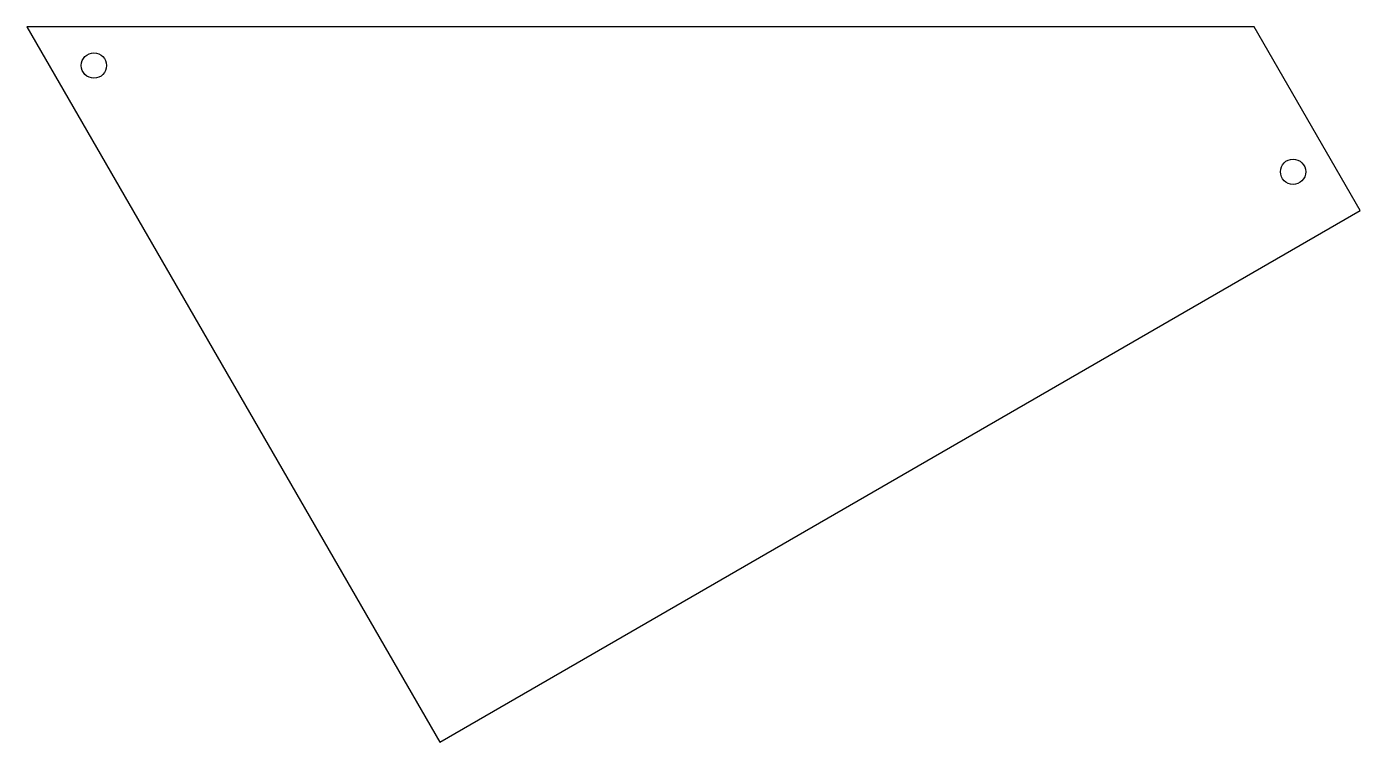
# Model space of a CAD drawing. Extents: x -71 to 45, y -46 to 16.
import ezdxf

# ---------------------------------------------------------------- set-up
doc = ezdxf.new("R2010")
doc.units = 0
doc.layers.add('VISIBLE', color=7, linetype='CONTINUOUS')

msp = doc.modelspace()

# ---------------------------------------------------------------- linework, layer by layer
at = {"layer": 'VISIBLE'}
for p, q in [((36.19, 16), (-70.63, 16)), ((-70.63, 16), (-34.69, -46.25)), ((45.42, 0), (36.19, 16)), ((-34.69, -46.25), (45.42, 0))]:
    msp.add_line(p, q, dxfattribs=at)
for centre in [(-64.78, 12.62), (39.57, 3.38)]:
    msp.add_circle(centre, 1.1, dxfattribs=at)

doc.saveas('drawing.dxf')
